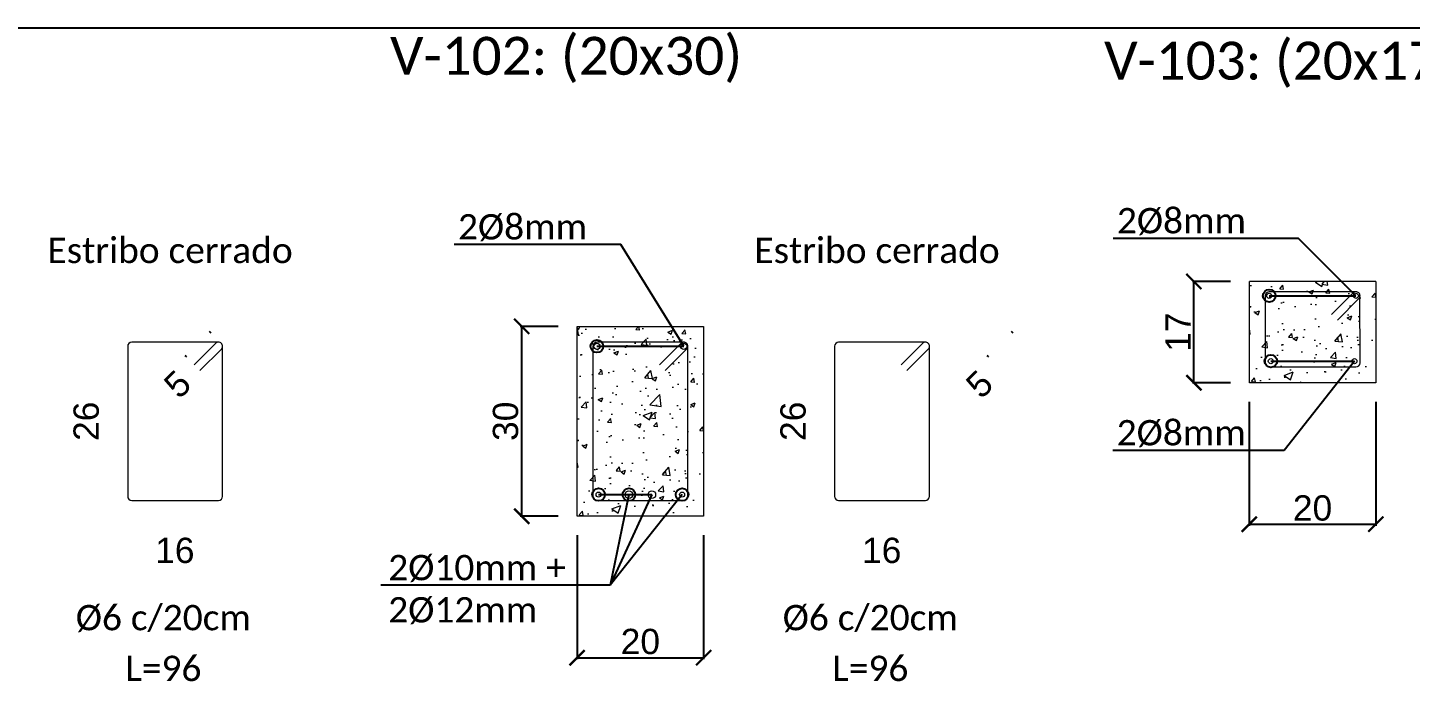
# Model space of a CAD drawing. Header units: millimetres. Extents: x 141 to 859, y -33 to 129.
# Drawn here: x 423.55 to 434.48, y -2.74 to 2.42 of the extents above; entities that cross this region are included whole.
import ezdxf
from ezdxf import colors
from ezdxf.entities.mleader import LeaderData, LeaderLine
from ezdxf.enums import TextEntityAlignment as Align
from ezdxf.math import Vec2, Vec3

# ---------------------------------------------------------------- set-up
doc = ezdxf.new("R2010")
doc.units = ezdxf.units.MM
doc.header["$LTSCALE"] = 0.1
doc.header["$MEASUREMENT"] = 0
doc.header["$PDMODE"] = 3
doc.header["$PDSIZE"] = 0.1
doc.layers.get('DEFPOINTS').update_dxf_attribs({"color": 1})
for name, color, linetype, lineweight in [('ARM_LONGITUDINAL_Ø10', 10, 'Continuous', 9), ('ARM_LONGITUDINAL_Ø12', 10, 'Continuous', 9), ('ARM_TRANSVERSAL_Ø6', 10, 'Continuous', 9), ('CIM_REFEREN', 2, 'Continuous', 0), ('CIM_TXT_ARMADOS', 3, 'Continuous', 0), ('SEC_COTAS_SEC_DIM_VIGA', 1, 'Continuous', 0), ('SEC_REF_TXT_POSICIONES_ARM_ESTRIBOS', 1, 'Continuous', 9), ('SOMBRA', 1, 'Continuous', 0), ('VIG_CARAS', 4, 'Continuous', 9)]:
    doc.layers.add(name, color=color, linetype=linetype, lineweight=lineweight)
doc.layers.add('COTAS-HECTOR', color=2, linetype='Continuous')
doc.styles.add('Arial20', font='arial.ttf', dxfattribs={"height": 0.2})
doc.styles.add('CYPETXT', font='calibri.ttf', dxfattribs={"height": 0.2})
doc.dimstyles.new('COTA-1-100', dxfattribs={"dimtxt": 0.2, "dimasz": 0.12, "dimexe": 0.012, "dimexo": 0.15, "dimgap": 0.025, "dimtad": 1, "dimzin": 0, "dimdsep": 46, "dimtxsty": 'Arial20', "dimblk1": 'ARCHTICK', "dimblk2": 'ARCHTICK', "dimsah": 1, "dimcen": 0.09, "dimclrd": 256, "dimclre": 256, "dimclrt": 256, "dimazin": 0, "dimtfac": 1, "dimtofl": 0, "dimtmove": 2, "dimatfit": 3, "dimldrblk": 'ARCHTICK', "dimfxl": 1, "dimtolj": 1, "dimtzin": 0, "dimarcsym": 0})

# ---------------------------------------------------------------- blocks, each defined once
blk = doc.blocks.new('_ARCHTICK')
at = {"color": 0, "linetype": 'ByBlock', "const_width": 0.15}
blk.add_lwpolyline([(-0.5, -0.5), (0.5, 0.5)], dxfattribs=at)
blk = doc.blocks.new('*D424')
at = {"layer": 'DEFPOINTS', "color": 0, "transparency": 16777216}
for p in [(432.768, 0.414), (433.206, 0.414), (433.206, -0.386)]:
    blk.add_point(p, dxfattribs=at)
at = {"layer": 'SEC_COTAS_SEC_DIM_VIGA', "lineweight": -2, "transparency": 16777216}
for p, q in [((433.056, 0.414), (432.756, 0.414)), ((432.768, -0.386), (432.768, 0.414)), ((433.056, -0.386), (432.756, -0.386))]:
    blk.add_line(p, q, dxfattribs=at)
at = {"layer": 'SEC_COTAS_SEC_DIM_VIGA', "lineweight": -2, "transparency": 16777216, "xscale": 0.12, "yscale": 0.12, "zscale": 0.12}
for p, rotation in [((432.768, 0.414), 90), ((432.768, -0.386), 270)]:
    blk.add_blockref('_ARCHTICK', p, dxfattribs=dict(at, rotation=rotation))
at = {"layer": 'SEC_COTAS_SEC_DIM_VIGA', "transparency": 16777216, "insert": (432.643, 0.014), "char_height": 0.2, "attachment_point": 5, "rotation": 90, "style": 'Arial20'}
blk.add_mtext('\\A1;17', dxfattribs=at)
blk = doc.blocks.new('_Origin')
at = {"color": 0, "linetype": 'ByBlock', "lineweight": -2}
blk.add_line((0, 0), (-1, 0), dxfattribs=at)
blk.add_circle((0, 0), 0.5, dxfattribs=at)
blk = doc.blocks.new('*D423')
at = {"layer": 'DEFPOINTS', "color": 0, "transparency": 16777216}
for p in [(433.206, -0.386), (434.206, -0.386), (434.206, -1.503)]:
    blk.add_point(p, dxfattribs=at)
at = {"layer": 'SEC_COTAS_SEC_DIM_VIGA', "lineweight": -2, "transparency": 16777216}
for p, q in [((433.206, -0.536), (433.206, -1.515)), ((434.206, -0.536), (434.206, -1.515)), ((433.206, -1.503), (434.206, -1.503))]:
    blk.add_line(p, q, dxfattribs=at)
at = {"layer": 'SEC_COTAS_SEC_DIM_VIGA', "lineweight": -2, "transparency": 16777216, "xscale": 0.12, "yscale": 0.12, "zscale": 0.12, "rotation": 180}
blk.add_blockref('_ARCHTICK', (433.206, -1.503), dxfattribs=at)
at = {"layer": 'SEC_COTAS_SEC_DIM_VIGA', "lineweight": -2, "transparency": 16777216, "xscale": 0.12, "yscale": 0.12, "zscale": 0.12}
blk.add_blockref('_ARCHTICK', (434.206, -1.503), dxfattribs=at)
at = {"layer": 'SEC_COTAS_SEC_DIM_VIGA', "transparency": 16777216, "insert": (433.706, -1.376), "char_height": 0.2, "attachment_point": 5, "style": 'Arial20'}
blk.add_mtext('\\A1;20', dxfattribs=at)
blk = doc.blocks.new('*D413')
at = {"layer": 'DEFPOINTS', "color": 0, "transparency": 16777216}
for p in [(424.334, -1.143), (425.089, -1.143), (425.089, -1.838)]:
    blk.add_point(p, dxfattribs=at)
at = {"layer": 'SEC_COTAS_SEC_DIM_VIGA', "transparency": 16777216, "insert": (424.712, -1.711), "char_height": 0.2, "attachment_point": 5, "style": 'Arial20'}
blk.add_mtext('\\A1;16', dxfattribs=at)
blk = doc.blocks.new('_None')
blk = doc.blocks.new('*D414')
at = {"layer": 'DEFPOINTS', "color": 0, "transparency": 16777216}
for p in [(424.995, 0.01), (425.104, -0.102), (424.91, -0.29)]:
    blk.add_point(p, dxfattribs=at)
at = {"layer": 'SEC_COTAS_SEC_DIM_VIGA', "lineweight": -2, "transparency": 16777216}
for p, q in [((424.999, 0.006), (424.987, 0.019)), ((424.806, -0.182), (424.793, -0.169))]:
    blk.add_line(p, q, dxfattribs=at)
at = {"layer": 'SEC_COTAS_SEC_DIM_VIGA', "transparency": 16777216, "insert": (424.733, -0.397), "char_height": 0.2, "attachment_point": 5, "rotation": 44.1312, "style": 'Arial20'}
blk.add_mtext('\\A1;5', dxfattribs=at)
blk = doc.blocks.new('*D417')
at = {"layer": 'DEFPOINTS', "color": 0, "transparency": 16777216}
for p in [(424.035, -0.065), (424.417, -0.065), (424.417, -1.315)]:
    blk.add_point(p, dxfattribs=at)
at = {"layer": 'SEC_COTAS_SEC_DIM_VIGA', "transparency": 16777216, "insert": (424.012, -0.69), "char_height": 0.2, "attachment_point": 5, "rotation": 90, "style": 'Arial20'}
blk.add_mtext('\\A1;26', dxfattribs=at)
blk = doc.blocks.new('*D402')
at = {"layer": 'DEFPOINTS', "color": 0, "transparency": 16777216}
for p in [(427.892, -1.44), (428.892, -1.44), (428.892, -2.558)]:
    blk.add_point(p, dxfattribs=at)
at = {"layer": 'SEC_COTAS_SEC_DIM_VIGA', "lineweight": -2, "transparency": 16777216}
for p, q in [((427.892, -1.59), (427.892, -2.57)), ((428.892, -1.59), (428.892, -2.57)), ((427.892, -2.558), (428.892, -2.558))]:
    blk.add_line(p, q, dxfattribs=at)
at = {"layer": 'SEC_COTAS_SEC_DIM_VIGA', "lineweight": -2, "transparency": 16777216, "xscale": 0.12, "yscale": 0.12, "zscale": 0.12, "rotation": 180}
blk.add_blockref('_ARCHTICK', (427.892, -2.558), dxfattribs=at)
at = {"layer": 'SEC_COTAS_SEC_DIM_VIGA', "lineweight": -2, "transparency": 16777216, "xscale": 0.12, "yscale": 0.12, "zscale": 0.12}
blk.add_blockref('_ARCHTICK', (428.892, -2.558), dxfattribs=at)
at = {"layer": 'SEC_COTAS_SEC_DIM_VIGA', "transparency": 16777216, "insert": (428.392, -2.431), "char_height": 0.2, "attachment_point": 5, "style": 'Arial20'}
blk.add_mtext('\\A1;20', dxfattribs=at)
blk = doc.blocks.new('*D403')
at = {"layer": 'DEFPOINTS', "color": 0, "transparency": 16777216}
for p in [(427.454, 0.06), (427.892, 0.06), (427.892, -1.44)]:
    blk.add_point(p, dxfattribs=at)
at = {"layer": 'SEC_COTAS_SEC_DIM_VIGA', "lineweight": -2, "transparency": 16777216}
for p, q in [((427.742, 0.06), (427.442, 0.06)), ((427.454, -1.44), (427.454, 0.06)), ((427.742, -1.44), (427.442, -1.44))]:
    blk.add_line(p, q, dxfattribs=at)
at = {"layer": 'SEC_COTAS_SEC_DIM_VIGA', "lineweight": -2, "transparency": 16777216, "xscale": 0.12, "yscale": 0.12, "zscale": 0.12}
for p, rotation in [((427.454, 0.06), 90), ((427.454, -1.44), 270)]:
    blk.add_blockref('_ARCHTICK', p, dxfattribs=dict(at, rotation=rotation))
at = {"layer": 'SEC_COTAS_SEC_DIM_VIGA', "transparency": 16777216, "insert": (427.327, -0.69), "char_height": 0.2, "attachment_point": 5, "rotation": 90, "style": 'Arial20'}
blk.add_mtext('\\A1;30', dxfattribs=at)
blk = doc.blocks.new('*D404')
at = {"layer": 'DEFPOINTS', "color": 0, "transparency": 16777216}
for p in [(429.923, -1.143), (430.678, -1.143), (430.678, -1.838)]:
    blk.add_point(p, dxfattribs=at)
at = {"layer": 'SEC_COTAS_SEC_DIM_VIGA', "transparency": 16777216, "insert": (430.3, -1.711), "char_height": 0.2, "attachment_point": 5, "style": 'Arial20'}
blk.add_mtext('\\A1;16', dxfattribs=at)
blk = doc.blocks.new('*D405')
at = {"layer": 'DEFPOINTS', "color": 0, "transparency": 16777216}
for p in [(429.623, -0.065), (430.005, -0.065), (430.005, -1.315)]:
    blk.add_point(p, dxfattribs=at)
at = {"layer": 'SEC_COTAS_SEC_DIM_VIGA', "transparency": 16777216, "insert": (429.6, -0.69), "char_height": 0.2, "attachment_point": 5, "rotation": 90, "style": 'Arial20'}
blk.add_mtext('\\A1;26', dxfattribs=at)
blk = doc.blocks.new('*D406')
at = {"layer": 'DEFPOINTS', "color": 0, "transparency": 16777216}
for p in [(431.335, 0.01), (431.444, -0.102), (431.25, -0.29)]:
    blk.add_point(p, dxfattribs=at)
at = {"layer": 'SEC_COTAS_SEC_DIM_VIGA', "lineweight": -2, "transparency": 16777216}
for p, q in [((431.34, 0.006), (431.327, 0.019)), ((431.146, -0.182), (431.133, -0.169))]:
    blk.add_line(p, q, dxfattribs=at)
at = {"layer": 'SEC_COTAS_SEC_DIM_VIGA', "transparency": 16777216, "insert": (431.073, -0.397), "char_height": 0.2, "attachment_point": 5, "rotation": 44.1312, "style": 'Arial20'}
blk.add_mtext('\\A1;5', dxfattribs=at)

msp = doc.modelspace()

# ---------------------------------------------------------------- hatches: boundary and pattern name
at = {"layer": 'SOMBRA'}
h = msp.add_hatch(dxfattribs=at)
h.set_pattern_fill('AR-CONC', color=256, scale=0.004)
h.set_pattern_definition([(50, (253.5683, -79.7728), (0.7287387, -0.0637563), [0.0762, -0.8382]), (355, (253.5683, -79.7728), (-0.1409737, 0.7642274), [0.06096, -0.6705623]), (100.45144, (253.629, -79.7781), (0.587765, 0.700471), [0.06476, -0.712361]), (46.1842, (253.5683, -79.5696), (1.084316, -0.1681693), [0.1143, -1.2573]), (96.63556, (253.6586, -79.5836), (0.9496165, 0.9897045), [0.09714, -1.0685424]), (351.18415, (253.5683, -79.5696), (0.9496165, 0.9897045), [0.09144, -1.005839]), (21, (253.6699, -79.6204), (0.6064576, -0.4090608), [0.0762, -0.8382]), (326, (253.6699, -79.6204), (0.247208, 0.736752), [0.06096, -0.67056]), (71.45144, (253.7204, -79.6545), (0.8536657, 0.327691), [0.06476, -0.7123598]), (37.5, (253.56828, -79.77278), (0.0123544, 0.33822016), [0, -0.662432, 0, -0.68072, 0, -0.6731]), (7.5, (253.56828, -79.7728), (0.26727865, 0.4007223), [0, -0.388112, 0, -0.647192, 0, -0.25654]), (327.5, (253.3417, -79.77278), (0.54236238, -0.02291498), [0, -0.254, 0, -0.79248, 0, -1.05156]), (317.5, (253.2401, -79.7728), (0.5925167, 0.101706), [0, -0.3302, 0, -0.526288, 0, -0.74676])])
h.paths.add_polyline_path([(433.2062, -0.3856), (434.2062, -0.3856), (434.2062, 0.4144), (433.2062, 0.4144)])
edge = h.paths.add_edge_path(flags=16)
edge.add_arc((433.3761, -0.215), 0.03, 0, 360)
edge = h.paths.add_edge_path()
edge.add_arc((433.3632, 0.9569), 0.025, 0, 360)
edge = h.paths.add_edge_path(flags=16)
edge.add_arc((434.0363, -0.215), 0.03, 0, 360)
edge = h.paths.add_edge_path()
edge.add_arc((434.0492, 0.9569), 0.025, 0, 360)
h = msp.add_hatch(dxfattribs=at)
h.set_pattern_fill('AR-CONC', color=256, scale=0.002)
h.set_pattern_definition([(50, (253.56828, -79.77278), (0.36436934, -0.03187817), [0.0381, -0.4191]), (355, (253.56828, -79.7728), (-0.07048684, 0.3821137), [0.03048, -0.3352812]), (100.45144, (253.59864, -79.77544), (0.2938825, 0.3502355), [0.03238, -0.3561805]), (46.1842, (253.56828, -79.6712), (0.5421581, -0.0840847), [0.05715, -0.62865]), (96.63556, (253.61346, -79.6782), (0.4748083, 0.4948522), [0.04857, -0.5342712]), (351.18415, (253.5683, -79.6712), (0.4748083, 0.4948522), [0.04572, -0.5029195]), (21, (253.61908, -79.69658), (0.3032288, -0.2045304), [0.0381, -0.4191]), (326, (253.61908, -79.6966), (0.12360406, 0.3683759), [0.03048, -0.33528]), (71.45144, (253.64435, -79.71363), (0.42683284, 0.16384554), [0.03238, -0.3561799]), (37.5, (253.56828, -79.77278), (0.00617721, 0.16911008), [0, -0.331216, 0, -0.34036, 0, -0.33655]), (7.5, (253.56828, -79.77278), (0.13363933, 0.20036115), [0, -0.194056, 0, -0.323596, 0, -0.12827]), (327.5, (253.455, -79.77278), (0.27118119, -0.01145749), [0, -0.127, 0, -0.39624, 0, -0.52578]), (317.5, (253.4042, -79.77278), (0.29625836, 0.05085298), [0, -0.1651, 0, -0.263144, 0, -0.37338])])
h.paths.add_polyline_path([(434.2062, 0.4144), (433.2062, 0.4144), (433.2062, -0.3856), (434.2062, -0.3856)])
edge = h.paths.add_edge_path()
edge.add_arc((433.3632, 0.9569), 0.025, 0, 360)
edge = h.paths.add_edge_path()
edge.add_arc((434.0492, 0.9569), 0.025, 0, 360)
edge = h.paths.add_edge_path(flags=16)
edge.add_arc((433.3761, -0.215), 0.03, 0, 360)
edge = h.paths.add_edge_path(flags=16)
edge.add_arc((434.0363, -0.215), 0.03, 0, 360)
h = msp.add_hatch(dxfattribs=at)
h.set_pattern_fill('AR-CONC', color=256, scale=0.004)
h.set_pattern_definition([(50, (248.25415, -80.8274), (0.7287387, -0.0637563), [0.0762, -0.8382]), (355, (248.25415, -80.8274), (-0.1409737, 0.7642274), [0.06096, -0.6705623]), (100.45144, (248.3149, -80.8327), (0.587765, 0.700471), [0.06476, -0.712361]), (46.1842, (248.25415, -80.6242), (1.084316, -0.1681693), [0.1143, -1.2573]), (96.63556, (248.3445, -80.6382), (0.9496165, 0.9897045), [0.09714, -1.0685424]), (351.18415, (248.2541, -80.6242), (0.9496165, 0.9897045), [0.09144, -1.005839]), (21, (248.35575, -80.675), (0.6064576, -0.4090608), [0.0762, -0.8382]), (326, (248.35575, -80.675), (0.247208, 0.736752), [0.06096, -0.67056]), (71.45144, (248.4063, -80.7091), (0.8536657, 0.327691), [0.06476, -0.7123598]), (37.5, (248.25415, -80.82739), (0.0123544, 0.33822016), [0, -0.662432, 0, -0.68072, 0, -0.6731]), (7.5, (248.25415, -80.8274), (0.26727865, 0.4007223), [0, -0.388112, 0, -0.647192, 0, -0.25654]), (327.5, (248.02758, -80.8274), (0.54236238, -0.02291498), [0, -0.254, 0, -0.79248, 0, -1.05156]), (317.5, (247.926, -80.8274), (0.5925167, 0.101706), [0, -0.3302, 0, -0.526288, 0, -0.74676])])
h.paths.add_polyline_path([(427.8921, -1.4402), (428.8921, -1.4402), (428.8921, 0.0598), (427.8921, 0.0598)])
h.paths.add_polyline_path([(428.082, -1.2696, -1), (428.042, -1.2696, -1)], flags=16)
h.paths.add_polyline_path([(428.0241, -0.0977, -1), (428.0741, -0.0977, -1)], flags=16)
h.paths.add_polyline_path([(428.7422, -1.2696, -1), (428.7022, -1.2696, -1)], flags=16)
h.paths.add_polyline_path([(428.71, -0.0977, -1), (428.76, -0.0977, -1)], flags=16)
h = msp.add_hatch(dxfattribs=at)
h.set_pattern_fill('AR-CONC', color=256, scale=0.002)
h.set_pattern_definition([(50, (248.25415, -80.8274), (0.36436934, -0.03187817), [0.0381, -0.4191]), (355, (248.25415, -80.8274), (-0.07048684, 0.3821137), [0.03048, -0.3352812]), (100.45144, (248.2845, -80.83004), (0.2938825, 0.3502355), [0.03238, -0.3561805]), (46.1842, (248.25415, -80.7258), (0.5421581, -0.0840847), [0.05715, -0.62865]), (96.63556, (248.2993, -80.7328), (0.4748083, 0.4948522), [0.04857, -0.5342712]), (351.18415, (248.25415, -80.7258), (0.4748083, 0.4948522), [0.04572, -0.5029195]), (21, (248.30495, -80.7512), (0.3032288, -0.2045304), [0.0381, -0.4191]), (326, (248.30495, -80.7512), (0.12360406, 0.3683759), [0.03048, -0.33528]), (71.45144, (248.3302, -80.76823), (0.42683284, 0.16384554), [0.03238, -0.3561799]), (37.5, (248.25415, -80.82739), (0.00617721, 0.16911008), [0, -0.331216, 0, -0.34036, 0, -0.33655]), (7.5, (248.25415, -80.82739), (0.13363933, 0.20036115), [0, -0.194056, 0, -0.323596, 0, -0.12827]), (327.5, (248.14086, -80.82739), (0.27118119, -0.01145749), [0, -0.127, 0, -0.39624, 0, -0.52578]), (317.5, (248.09006, -80.82739), (0.29625836, 0.05085298), [0, -0.1651, 0, -0.263144, 0, -0.37338])])
h.paths.add_polyline_path([(428.8921, 0.0598), (427.8921, 0.0598), (427.8921, -1.4402), (428.8921, -1.4402)])
h.paths.add_polyline_path([(428.0241, -0.0977, -1), (428.0741, -0.0977, -1)], flags=16)
h.paths.add_polyline_path([(428.71, -0.0977, -1), (428.76, -0.0977, -1)], flags=16)
h.paths.add_polyline_path([(428.092, -1.2696, -1), (428.032, -1.2696, -1)], flags=16)
h.paths.add_polyline_path([(428.7522, -1.2696, -1), (428.6922, -1.2696, -1)], flags=16)

# ---------------------------------------------------------------- linework, layer by layer
msp.add_line((415.2711, 2.4195), (455.6387, 2.4195))
at = {"layer": 'ARM_LONGITUDINAL_Ø10'}
for centre, radius in [((433.3632, 0.3011), 0.02), ((434.0492, 0.3011), 0.02), ((428.0491, -0.0977), 0.025), ((428.735, -0.0977), 0.025)]:
    msp.add_circle(centre, radius, dxfattribs=at)
at = {"layer": 'ARM_LONGITUDINAL_Ø12'}
for centre, radius in [((433.3761, -0.215), 0.02), ((434.0363, -0.215), 0.02), ((428.062, -1.2696), 0.02), ((428.3014, -1.2696), 0.03), ((428.4828, -1.2696), 0.03), ((428.7222, -1.2696), 0.02)]:
    msp.add_circle(centre, radius, dxfattribs=at)
at = {"layer": 'ARM_TRANSVERSAL_Ø6'}
for p, q in [((433.351, 0.3312), (433.3406, 0.3243)), ((433.3632, 0.3336), (433.351, 0.3312)), ((434.0492, 0.3336), (433.3632, 0.3336)), ((434.0314, 0.3282), (434.0266, 0.3243)), ((434.037, 0.3312), (434.0314, 0.3282)), ((434.043, 0.333), (434.037, 0.3312)), ((434.0492, 0.3336), (434.043, 0.333)), ((434.0554, 0.333), (434.0492, 0.3336)), ((434.0554, 0.333), (434.0492, 0.3336)), ((434.0615, 0.3312), (434.0554, 0.333)), ((434.0615, 0.3312), (434.0554, 0.333)), ((434.067, 0.3282), (434.0615, 0.3312)), ((434.067, 0.3282), (434.0615, 0.3312)), ((434.0718, 0.3243), (434.067, 0.3282)), ((434.0718, 0.3243), (434.067, 0.3282)), ((433.3336, 0.3139), (433.3312, 0.3016)), ((433.3324, 0.3078), (433.3312, -0.2286)), ((433.3406, 0.3243), (433.3336, 0.3139)), ((434.0266, 0.3243), (433.8569, 0.1545)), ((433.9021, 0.1093), (434.0718, 0.279)), ((434.0758, 0.3194), (434.0718, 0.3243)), ((434.0758, 0.3194), (434.0718, 0.3243)), ((434.0718, 0.279), (434.0758, 0.2838)), ((434.0788, 0.3139), (434.0758, 0.3194)), ((434.0788, 0.3139), (434.0758, 0.3194)), ((434.0758, 0.2838), (434.0788, 0.2894)), ((434.0806, 0.3079), (434.0788, 0.3139)), ((434.0806, 0.3079), (434.0788, 0.3139)), ((434.0788, 0.2894), (434.0806, 0.2954)), ((434.0812, -0.2286), (434.0797, 0.3109)), ((434.0812, 0.3016), (434.0806, 0.3079)), ((434.0812, 0.3016), (434.0806, 0.3079)), ((434.0806, 0.2954), (434.0812, 0.3016)), ((433.3312, -0.2286), (433.3336, -0.2408)), ((433.3336, -0.2408), (433.3406, -0.2512)), ((433.3406, -0.2512), (433.351, -0.2581)), ((433.351, -0.2581), (433.3632, -0.2606)), ((433.3632, -0.2606), (434.0492, -0.2606)), ((434.0492, -0.2606), (434.0615, -0.2581)), ((434.0615, -0.2581), (434.0718, -0.2512)), ((434.0718, -0.2512), (434.0788, -0.2408)), ((434.0788, -0.2408), (434.0812, -0.2286))]:
    msp.add_line(p, q, dxfattribs=at)
for points in [[(424.91, -0.2895), (425.0797, -0.1198), (425.0837, -0.115), (425.0866, -0.1094), (425.0885, -0.1034), (425.0891, -0.0972), (425.0885, -0.0909), (425.0866, -0.0849), (425.0837, -0.0794), (425.0797, -0.0746), (425.0748, -0.0706), (425.0693, -0.0676), (425.0633, -0.0658), (425.0571, -0.0652), (424.3711, -0.0652), (424.3588, -0.0676), (424.3484, -0.0746), (424.3415, -0.0849), (424.3391, -0.0972), (424.3391, -1.2832), (424.3415, -1.2954), (424.3484, -1.3058), (424.3588, -1.3127), (424.3711, -1.3152), (425.0571, -1.3152), (425.0693, -1.3127), (425.0797, -1.3058), (425.0866, -1.2954), (425.0891, -1.2832), (425.0891, -0.0972), (425.0885, -0.0909), (425.0866, -0.0849), (425.0837, -0.0794), (425.0797, -0.0746), (425.0748, -0.0706), (425.0693, -0.0676), (425.0633, -0.0658), (425.0571, -0.0652), (425.0508, -0.0658), (425.0448, -0.0676), (425.0393, -0.0706), (425.0344, -0.0746), (424.8647, -0.2443)], [(428.588, -0.2895), (428.7577, -0.1198), (428.7617, -0.115), (428.7646, -0.1094), (428.7665, -0.1034), (428.7671, -0.0972), (428.7665, -0.0909), (428.7646, -0.0849), (428.7617, -0.0794), (428.7577, -0.0746), (428.7529, -0.0706), (428.7473, -0.0676), (428.7413, -0.0658), (428.7351, -0.0652), (428.0491, -0.0652), (428.0368, -0.0676), (428.0264, -0.0746), (428.0195, -0.0849), (428.0171, -0.0972), (428.0171, -1.2832), (428.0195, -1.2954), (428.0264, -1.3058), (428.0368, -1.3127), (428.0491, -1.3152), (428.7351, -1.3152), (428.7473, -1.3127), (428.7577, -1.3058), (428.7646, -1.2954), (428.7671, -1.2832), (428.7671, -0.0972), (428.7665, -0.0909), (428.7646, -0.0849), (428.7617, -0.0794), (428.7577, -0.0746), (428.7529, -0.0706), (428.7473, -0.0676), (428.7413, -0.0658), (428.7351, -0.0652), (428.7288, -0.0658), (428.7228, -0.0676), (428.7173, -0.0706), (428.7124, -0.0746), (428.5427, -0.2443)], [(430.4985, -0.2895), (430.6682, -0.1198), (430.6721, -0.115), (430.6751, -0.1094), (430.6769, -0.1034), (430.6775, -0.0972), (430.6769, -0.0909), (430.6751, -0.0849), (430.6721, -0.0794), (430.6682, -0.0746), (430.6633, -0.0706), (430.6578, -0.0676), (430.6518, -0.0658), (430.6455, -0.0652), (429.9595, -0.0652), (429.9473, -0.0676), (429.9369, -0.0746), (429.93, -0.0849), (429.9275, -0.0972), (429.9275, -1.2832), (429.93, -1.2954), (429.9369, -1.3058), (429.9473, -1.3127), (429.9595, -1.3152), (430.6455, -1.3152), (430.6578, -1.3127), (430.6682, -1.3058), (430.6751, -1.2954), (430.6775, -1.2832), (430.6775, -0.0972), (430.6769, -0.0909), (430.6751, -0.0849), (430.6721, -0.0794), (430.6682, -0.0746), (430.6633, -0.0706), (430.6578, -0.0676), (430.6518, -0.0658), (430.6455, -0.0652), (430.6393, -0.0658), (430.6333, -0.0676), (430.6278, -0.0706), (430.6229, -0.0746), (430.4532, -0.2443)]]:
    msp.add_lwpolyline(points, dxfattribs=at)
at = {"layer": 'COTAS-HECTOR', "color": 1, "linetype": 'ByBlock', "lineweight": -2}
for points in [[(428.3014, -1.2696), (428.1524, -1.9858)], [(428.7222, -1.2696), (428.1524, -1.9858)]]:
    msp.add_lwpolyline(points, dxfattribs=at)
for centre in [(428.3014, -1.2696), (428.7222, -1.2696)]:
    msp.add_circle(centre, 0.05, dxfattribs=at)
at = {"layer": 'VIG_CARAS'}
for p, q in [((433.2062, -0.3856), (433.2062, 0.4144)), ((434.2062, 0.4144), (433.2062, 0.4144)), ((434.2062, 0.4144), (434.2062, -0.3856)), ((434.2062, -0.3856), (433.2062, -0.3856))]:
    msp.add_line(p, q, dxfattribs=at)
msp.add_lwpolyline([(427.8921, 0.0598), (428.8921, 0.0598), (428.8921, -1.4402), (427.8921, -1.4402)], close=True, dxfattribs=at)

# ---------------------------------------------------------------- texts
at = {"layer": 'CIM_REFEREN', "style": 'CYPETXT'}
for s, p in [('V-102: (20x30)', (426.4128, 2.0471)), ('V-103: (20x17)', (432.0579, 2.0089))]:
    msp.add_text(s, height=0.3, dxfattribs=at).set_placement(p)
at = {"layer": 'CIM_TXT_ARMADOS', "style": 'CYPETXT'}
for p in [(424.6742, 0.5598), (430.2627, 0.5598)]:
    msp.add_text('Estribo cerrado', height=0.2, dxfattribs=at).set_placement(p, align=Align.CENTER)
at = {"layer": 'SEC_REF_TXT_POSICIONES_ARM_ESTRIBOS', "style": 'CYPETXT'}
for s, p in [('%%C6 c/20cm', (424.621, -2.241)), ('%%C6 c/20cm', (430.2095, -2.241)), ('L=96', (424.621, -2.6421)), ('L=96', (430.2095, -2.6421))]:
    msp.add_text(s, height=0.2, dxfattribs=at).set_placement(p, align=Align.MIDDLE_CENTER)

# ---------------------------------------------------------------- dimensions: what is measured, and where the dimension line sits
at = {"layer": 'SEC_COTAS_SEC_DIM_VIGA'}
for p2, distance, text, picture, middle in [((433.2062, 0.4144), 0.438, '17', '*D424', (432.6428, 0.0144)), ((434.2062, -0.3856), -1.1178, '20', '*D423', (433.7062, -1.3762))]:
    dim = msp.add_aligned_dim(p1=(433.2062, -0.3856), p2=p2, distance=distance, text=text, dimstyle='COTA-1-100', override={"dimdec": 0, "dimlfac": 20}, dxfattribs=at)
    dim.commit()
    dim.dimension.update_dxf_attribs({"geometry": picture, "text_midpoint": middle})
for p2, distance, picture, middle in [((427.8921, 0.0598), 0.438, '*D403', (427.3269, -0.6902)), ((428.8921, -1.4402), -1.1178, '*D402', (428.3921, -2.4308))]:
    dim = msp.add_aligned_dim(p1=(427.8921, -1.4402), p2=p2, distance=distance, dimstyle='COTA-1-100', override={"dimdec": 0, "dimlfac": 20}, dxfattribs=at)
    dim.commit()
    dim.dimension.update_dxf_attribs({"geometry": picture, "text_midpoint": middle})
for base, p1, p2, picture, middle in [((424.9951, 0.0104), (424.91, -0.2895), (425.1038, -0.1015), '*D414', (424.7332, -0.3968)), ((431.3354, 0.0104), (431.2502, -0.2895), (431.444, -0.1015), '*D406', (431.0734, -0.3968))]:
    dim = msp.add_linear_dim(base=base, p1=p1, p2=p2, angle=44.13116, dimstyle='COTA-1-100', override={"dimdec": 0, "dimlfac": 20, "dimblk1": 'None', "dimblk2": 'None', "dimsah": 1, "dimsd1": 1, "dimsd2": 1}, dxfattribs=at)
    dim.commit()
    dim.dimension.update_dxf_attribs({"geometry": picture, "text_midpoint": middle, "dimtype": 161})
for base, p1, p2, picture, middle in [((424.0347, -0.0652), (424.4168, -1.3152), (424.4168, -0.0652), '*D417', (424.0119, -0.6902)), ((429.6232, -0.0652), (430.0052, -1.3152), (430.0052, -0.0652), '*D405', (429.6004, -0.6902))]:
    dim = msp.add_linear_dim(base=base, p1=p1, p2=p2, angle=90, text='26', dimstyle='COTA-1-100', override={"dimdec": 0, "dimlfac": 20, "dimblk1": 'None', "dimblk2": 'None', "dimsah": 1, "dimse1": 1, "dimse2": 1, "dimsd1": 1, "dimsd2": 1}, dxfattribs=at)
    dim.commit()
    dim.dimension.update_dxf_attribs({"geometry": picture, "text_midpoint": middle, "dimtype": 161})
for base, p1, p2, picture, middle in [((425.0891, -1.838), (424.334, -1.1427), (425.0891, -1.1427), '*D413', (424.7116, -1.7108)), ((430.6775, -1.838), (429.9225, -1.1427), (430.6775, -1.1427), '*D404', (430.3, -1.7108))]:
    dim = msp.add_linear_dim(base=base, p1=p1, p2=p2, text='16', dimstyle='COTA-1-100', override={"dimdec": 0, "dimlfac": 20, "dimblk1": 'None', "dimblk2": 'None', "dimsah": 1, "dimse1": 1, "dimse2": 1, "dimsd1": 1, "dimsd2": 1}, dxfattribs=at)
    dim.commit()
    dim.dimension.update_dxf_attribs({"geometry": picture, "text_midpoint": middle})

# ---------------------------------------------------------------- leaders
at = {"layer": 'COTAS-HECTOR'}
ml = msp.add_multileader_mtext('Standard', dxfattribs=at)
ml.set_content('2%%C8mm', color=256, style='CYPETXT')
ml.set_leader_properties(color=1)
ml.set_arrow_properties(name='ORIGIN')
ml.build(insert=Vec2(0, 0))
ml.multileader.update_dxf_attribs({"text_left_attachment_type": 6, "text_right_attachment_type": 6, "dogleg_length": 0.3594, "arrow_head_size": 0.1})
ctx = ml.context
ctx.base_point, ctx.char_height, ctx.arrow_head_size, ctx.landing_gap_size, ctx.plane_origin = Vec3(432.0692, 0.7549), 0.2, 0.1, 0.09, Vec3(435.7624, 1.921)
ctx.left_attachment, ctx.right_attachment = 6, 6
notes = []
notes.append((ctx, [(1, (1, 1, 0), (433.5958, 0.7549), (-1, 0), 0.355, [(0, [(433.3632, 0.3011), (434.0492, 0.3011)], 0, [])])]))
ctx.mtext.insert, ctx.mtext.flow_direction = Vec3(432.1592, 0.9949), 5
ml = msp.add_multileader_mtext('Standard', dxfattribs=at)
ml.set_content('2%%C8mm', color=256, style='CYPETXT')
ml.set_leader_properties(color=1)
ml.set_arrow_properties(name='ORIGIN')
ml.build(insert=Vec2(0, 0))
ml.multileader.update_dxf_attribs({"text_left_attachment_type": 6, "text_right_attachment_type": 6, "dogleg_length": 0.3594, "arrow_head_size": 0.1})
ctx = ml.context
ctx.base_point, ctx.char_height, ctx.arrow_head_size, ctx.landing_gap_size, ctx.plane_origin = Vec3(426.8603, 0.7062), 0.2, 0.1, 0.09, Vec3(430.4483, 1.5222)
ctx.left_attachment, ctx.right_attachment = 6, 6
notes.append((ctx, [(1, (1, 1, 0), (428.2388, 0.7062), (-1, 0), 0.207, [(0, [(428.0491, -0.0977), (428.735, -0.0977)], 0, [])])]))
ctx.mtext.insert, ctx.mtext.flow_direction = Vec3(426.9503, 0.9462), 5
ml = msp.add_multileader_mtext('Standard', dxfattribs=at)
ml.set_content('2%%C8mm', color=256, style='CYPETXT')
ml.set_leader_properties(color=1)
ml.set_arrow_properties(name='ORIGIN')
ml.build(insert=Vec2(0, 0))
ml.multileader.update_dxf_attribs({"text_left_attachment_type": 6, "text_right_attachment_type": 6, "dogleg_length": 0.3594, "arrow_head_size": 0.1})
ctx = ml.context
ctx.base_point, ctx.char_height, ctx.arrow_head_size, ctx.landing_gap_size, ctx.plane_origin = Vec3(432.0675, -0.9202), 0.2, 0.1, 0.09, Vec3(435.7753, 1.4049)
ctx.left_attachment, ctx.right_attachment = 6, 6
notes.append((ctx, [(1, (1, 1, 0), (433.4806, -0.9202), (-1, 0), 0.2416, [(0, [(433.3761, -0.215), (434.0363, -0.215)], 0, [])])]))
ctx.mtext.insert, ctx.mtext.flow_direction = Vec3(432.1575, -0.6802), 5
ml = msp.add_multileader_mtext('Standard', dxfattribs=at)
ml.set_content('2%%C10mm + \\P2%%C12mm', color=256, style='CYPETXT')
ml.set_leader_properties(color=1)
ml.set_arrow_properties(name='ORIGIN')
ml.build(insert=Vec2(0, 0))
ml.multileader.update_dxf_attribs({"text_left_attachment_type": 6, "text_right_attachment_type": 6, "dogleg_length": 0.3594, "arrow_head_size": 0.1})
ctx = ml.context
ctx.base_point, ctx.char_height, ctx.arrow_head_size, ctx.landing_gap_size, ctx.plane_origin = Vec3(426.3086, -1.9858), 0.2, 0.1, 0.09, Vec3(430.4612, 0.3503)
ctx.left_attachment, ctx.right_attachment = 6, 6
notes.append((ctx, [(1, (1, 1, 0), (428.1524, -1.9858), (-1, 0), 0.2724, [(0, [(428.062, -1.2696), (428.4828, -1.2696)], 0, [])])]))
ctx.mtext.insert, ctx.mtext.width, ctx.mtext.flow_direction = Vec3(426.3986, -1.7458), 1.789032, 5
for ctx, leaders in notes:
    for number, flags, end, landing, length, lines in leaders:
        leader = LeaderData()
        leader.index, (leader.has_last_leader_line, leader.has_dogleg_vector, leader.attachment_direction) = number, flags
        leader.last_leader_point, leader.dogleg_vector, leader.dogleg_length = Vec3(end), Vec3(landing), length
        for number, points, colour, breaks in lines:
            line = LeaderLine()
            line.index, line.vertices, line.color, line.breaks = number, Vec3.list(points), colors.encode_raw_color(colour), breaks
            leader.lines.append(line)
        ctx.leaders.append(leader)

doc.saveas('drawing.dxf')
